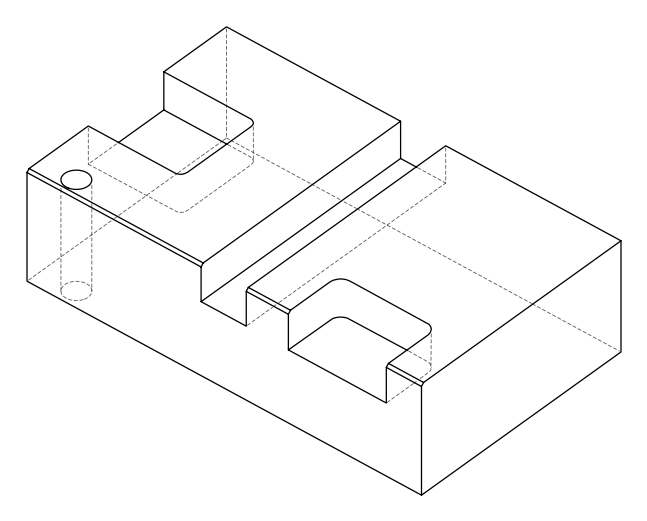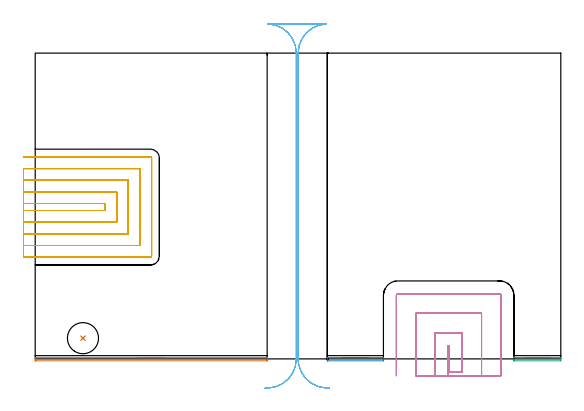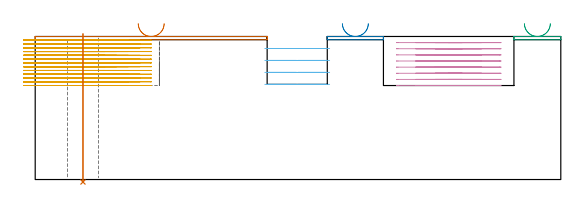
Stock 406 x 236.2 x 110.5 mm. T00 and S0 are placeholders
(PLAN: 7 operations, 4 tool changes, 56 min)
(1 AREA_MILL | FG_CHAMFER_SURFACE | UGT0205_001 | 1.59 min | 565 mm3)
(2 AREA_MILL_1 | FG_CHAMFER_SURFACE_1 | UGT0205_001 | 0.5 min | 148 mm3)
(3 AREA_MILL_2 | FG_CHAMFER_SURFACE_2 | UGT0205_001 | 0.44 min | 118 mm3)
(4 MILL_SLOT | SLOT_PARTIAL_RECTANGULAR | UGT0201_094 | Follow Part, ap 5, ae 75% | 11.44 min | 227966 mm3)
(5 MILL_SLOT_1 | SLOT_PARTIAL_RECTANGULAR_1 | NXT0201_011 | Follow Part, ap 3, ae 75% | 35.84 min | 324212 mm3)
(6 MILL_RECTANGULAR_SLOT | SLOT_RECTANGULAR | UGT0201_009 | Follow Part, ap 11.25, ae 75% | 5.77 min | 405538 mm3)
(7 INDEXABLE_INSERT_DRILL_THROUGH_HOLE_FROM_SOLID | STEP1HOLE | NXT0302_019 | 0.46 min | 49953 mm3)
(TOOL UGT0205_001 | Chamfer Mill 20 x 3 x 45 deg. | D20 FL50 Z2)
(TOOL UGT0201_094 | End mill 20 mm | D20 FL38 Z4)
(TOOL NXT0201_011 | ENDMILL 12mm [2P460-1200-NA 1630] | D12 FL38 Z6)
(TOOL UGT0201_009 | End Mill 45 mm | D45 FL63 Z6)
(TOOL NXT0302_019 | Index. Insert Drill 24mm [880-D2400L25-05] | D24 PA176 FL120 Z2)
(OP 1 AREA_MILL)
G17 G21 G94 G90
T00 M6
G54
G17 G0 G90 X79.6 Y1. S1061 M3
G43 Z120.5 H0
G94 G1 X79.638 Z119.628 F250.
X79.752 Z118.763
X79.941 Z117.912
X80.203 Z117.08
X80.537 Z116.274
X80.94 Z115.5
X81.408 Z114.764
X81.94 Z114.072
X82.529 Z113.429
X83.172 Z112.84
X83.864 Z112.308
X84.6 Z111.84
X85.374 Z111.437
X86.18 Z111.103
X87.012 Z110.841
X87.864 Z110.652
X88.728 Z110.538
X89.6 Z110.5
X179.018
X179.19 Y0.997 Z110.489
X179.198 Y0.849 Z110.341
X179.2 Y0.695 Z110.194
Y0.465 Z109.965
Y-0.25 Z109.245
Y-1.483 Z108.014
X179.197 Y-1.491 Z108.006
X178.827 Y-1.5 Z108.
X0.63
X0.373 Y-1.498 Z108.002
X0.003 Y-1.491 Z108.006
X0. Y-1.483 Z108.014
Y-0.25 Z109.245
Y0.465 Z109.965
Y0.695 Z110.194
X0.002 Y0.849 Z110.341
X0.01 Y0.997 Z110.489
X0.183 Y1. Z110.5
X89.6
X90.472 Z110.538
X91.336 Z110.652
X92.188 Z110.841
X93.02 Z111.103
X93.826 Z111.437
X94.6 Z111.84
X95.336 Z112.308
X96.028 Z112.84
X96.671 Z113.429
X97.26 Z114.072
X97.792 Z114.764
X98.26 Z115.5
X98.663 Z116.274
X98.997 Z117.08
X99.259 Z117.912
X99.448 Z118.763
X99.562 Z119.628
X99.6 Z120.5
M5
M2
(OP 2 AREA_MILL_1)
G17 G21 G94 G90
T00 M6
G54
G17 G0 G90 X237.3 Y1. S1061 M3
G43 Z120.5 H0
G94 G1 X237.338 Z119.628 F250.
X237.452 Z118.763
X237.641 Z117.912
X237.903 Z117.08
X238.237 Z116.274
X238.64 Z115.5
X239.108 Z114.764
X239.64 Z114.072
X240.229 Z113.429
X240.872 Z112.839
X241.564 Z112.308
X242.3 Z111.84
X243.074 Z111.437
X243.88 Z111.103
X244.712 Z110.841
X245.564 Z110.652
X246.428 Z110.538
X247.3 Z110.5
X268.956
X268.99 Y0.996 Z110.492
X269. Y0.926 Z110.424
X268.999 Y-1.492 Z108.006
X268.956 Y-1.5 Z108.
X226.086
X225.832 Y-1.499 Z108.001
X225.644 Y-1.495 Z108.005
X225.601 Y-1.492 Z108.006
Y0.928 Z110.426
X225.61 Y0.996 Z110.492
X225.644 Y1. Z110.5
X247.3
X248.172 Z110.538
X249.036 Z110.652
X249.888 Z110.841
X250.72 Z111.103
X251.526 Z111.437
X252.3 Z111.84
X253.036 Z112.308
X253.728 Z112.839
X254.371 Z113.429
X254.96 Z114.072
X255.492 Z114.764
X255.96 Z115.5
X256.363 Z116.274
X256.697 Z117.08
X256.959 Z117.912
X257.148 Z118.763
X257.262 Z119.628
X257.3 Z120.5
M5
M2
(OP 3 AREA_MILL_2)
G17 G21 G94 G90
T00 M6
G54
G17 G0 G90 X377.9 Y1. S1061 M3
G43 Z120.5 H0
G94 G1 X377.938 Z119.628 F250.
X378.052 Z118.763
X378.241 Z117.912
X378.503 Z117.08
X378.837 Z116.274
X379.24 Z115.5
X379.708 Z114.764
X380.24 Z114.072
X380.829 Z113.429
X381.472 Z112.839
X382.164 Z112.308
X382.9 Z111.84
X383.674 Z111.437
X384.48 Z111.103
X385.312 Z110.841
X386.163 Z110.652
X387.028 Z110.538
X387.9 Z110.5
X405.982
X405.99 Y0.995 Z110.494
X406. Y0.969 Z110.468
Y-1.493 Z108.007
X405.982 Y-1.5 Z108.
X370.259
X370.006 Y-1.499 Z108.001
X369.818 Y-1.495 Z108.005
X369.8 Y-1.493 Z108.007
X369.801 Y0.97 Z110.469
X369.81 Y0.995 Z110.494
X369.818 Y1. Z110.5
X387.9
X388.772 Z110.538
X389.636 Z110.652
X390.488 Z110.841
X391.32 Z111.103
X392.126 Z111.437
X392.9 Z111.84
X393.636 Z112.308
X394.328 Z112.839
X394.971 Z113.429
X395.56 Z114.072
X396.091 Z114.764
X396.56 Z115.5
X396.963 Z116.274
X397.297 Z117.08
X397.559 Z117.912
X397.748 Z118.763
X397.862 Z119.628
X397.9 Z120.5
M5
M2
(OP 4 MILL_SLOT)
G17 G21 G94 G90
T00 M6
G54
G17 G0 G90 X319. Y-13. S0 M3
G43 Z120.5 H0
Z105.762
G94 G1 Y-10. F250.
Y10.2 F500.
X319.8
Y-10.
X329.8
Y20.2
X309.
Y-10.
Y-13. F250.
X344.8
Y-10.
Y35.2 F500.
X294.
Y-10.
Y-13. F250.
X359.8
Y-10.
Y49. F500.
G3 X358.6 Y50.2 R1.2
G1 X280.2
G3 X279. Y49. R1.2
G1 Y-10.
Y-13. F250.
G0 X319. Z101.025
G1 Y-10.
Y10.2 F500.
X319.8
Y-10.
X329.8
Y20.2
X309.
Y-10.
Y-13. F250.
X344.8
Y-10.
Y35.2 F500.
X294.
Y-10.
Y-13. F250.
X359.8
Y-10.
Y49. F500.
G3 X358.6 Y50.2 R1.2
G1 X280.2
G3 X279. Y49. R1.2
G1 Y-10.
Y-13. F250.
G0 X319. Z96.287
G1 Y-10.
Y10.2 F500.
X319.8
Y-10.
X329.8
Y20.2
X309.
Y-10.
Y-13. F250.
X344.8
Y-10.
Y35.2 F500.
X294.
Y-10.
Y-13. F250.
X359.8
Y-10.
Y49. F500.
G3 X358.6 Y50.2 R1.2
G1 X280.2
G3 X279. Y49. R1.2
G1 Y-10.
Y-13. F250.
G0 X319. Z91.55
G1 Y-10.
Y10.2 F500.
X319.8
Y-10.
X329.8
Y20.2
X309.
Y-10.
Y-13. F250.
X344.8
Y-10.
Y35.2 F500.
X294.
Y-10.
Y-13. F250.
X359.8
Y-10.
Y49. F500.
G3 X358.6 Y50.2 R1.2
G1 X280.2
G3 X279. Y49. R1.2
G1 Y-10.
Y-13. F250.
G0 X319. Z86.812
G1 Y-10.
Y10.2 F500.
X319.8
Y-10.
X329.8
Y20.2
X309.
Y-10.
Y-13. F250.
X344.8
Y-10.
Y35.2 F500.
X294.
Y-10.
Y-13. F250.
X359.8
Y-10.
Y49. F500.
G3 X358.6 Y50.2 R1.2
G1 X280.2
G3 X279. Y49. R1.2
G1 Y-10.
Y-13. F250.
G0 X319. Z82.075
G1 Y-10.
Y10.2 F500.
X319.8
Y-10.
X329.8
Y20.2
X309.
Y-10.
Y-13. F250.
X344.8
Y-10.
Y35.2 F500.
X294.
Y-10.
Y-13. F250.
X359.8
Y-10.
Y49. F500.
G3 X358.6 Y50.2 R1.2
G1 X280.2
G3 X279. Y49. R1.2
G1 Y-10.
Y-13. F250.
G0 X319. Z77.337
G1 Y-10.
Y10.2 F500.
X319.8
Y-10.
X329.8
Y20.2
X309.
Y-10.
Y-13. F250.
X344.8
Y-10.
Y35.2 F500.
X294.
Y-10.
Y-13. F250.
X359.8
Y-10.
Y49. F500.
G3 X358.6 Y50.2 R1.2
G1 X280.2
G3 X279. Y49. R1.2
G1 Y-10.
Y-13. F250.
G0 X319. Z72.6
G1 Y-10.
Y10.2 F500.
X319.8
Y-10.
X329.8
Y20.2
X309.
Y-10.
Y-13. F250.
X344.8
Y-10.
Y35.2 F500.
X294.
Y-10.
Y-13. F250.
X359.8
Y-10.
Y49. F500.
G3 X358.6 Y50.2 R1.2
G1 X280.2
G3 X279. Y49. R1.2
G1 Y-10.
Y-13. F250.
G0 Z120.5
M5
M2
(OP 5 MILL_SLOT_1)
G17 G21 G94 G90
T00 M6
G54
G17 G0 G90 X-9. Y114.6 S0 M3
G43 Z120.5 H1
Z107.585
G94 G1 X-6. F250.
X53.9 F500.
Y120.
X-6.
X-9. F250.
Y105.6
X-6.
X62.9 F500.
Y129.
X-6.
X-9. F250.
Y96.6
X-6.
X71.9 F500.
Y138.
X-6.
X-9. F250.
Y87.6
X-6.
X80.9 F500.
Y147.
X-6.
X-9. F250.
Y78.6
X-6.
X89. F500.
G3 X89.9 Y79.5 R0.9
G1 Y155.1
G3 X89. Y156. R0.9
G1 X-6.
X-9. F250.
G0 Y114.6 Z104.669
G1 X-6.
X53.9 F500.
Y120.
X-6.
X-9. F250.
Y105.6
X-6.
X62.9 F500.
Y129.
X-6.
X-9. F250.
Y96.6
X-6.
X71.9 F500.
Y138.
X-6.
X-9. F250.
Y87.6
X-6.
X80.9 F500.
Y147.
X-6.
X-9. F250.
Y78.6
X-6.
X89. F500.
G3 X89.9 Y79.5 R0.9
G1 Y155.1
G3 X89. Y156. R0.9
G1 X-6.
X-9. F250.
G0 Y114.6 Z101.754
G1 X-6.
X53.9 F500.
Y120.
X-6.
X-9. F250.
Y105.6
X-6.
X62.9 F500.
Y129.
X-6.
X-9. F250.
Y96.6
X-6.
X71.9 F500.
Y138.
X-6.
X-9. F250.
Y87.6
X-6.
X80.9 F500.
Y147.
X-6.
X-9. F250.
Y78.6
X-6.
X89. F500.
G3 X89.9 Y79.5 R0.9
G1 Y155.1
G3 X89. Y156. R0.9
G1 X-6.
X-9. F250.
G0 Y114.6 Z98.838
G1 X-6.
X53.9 F500.
Y120.
X-6.
X-9. F250.
Y105.6
X-6.
X62.9 F500.
Y129.
X-6.
X-9. F250.
Y96.6
X-6.
X71.9 F500.
Y138.
X-6.
X-9. F250.
Y87.6
X-6.
X80.9 F500.
Y147.
X-6.
X-9. F250.
Y78.6
X-6.
X89. F500.
G3 X89.9 Y79.5 R0.9
G1 Y155.1
G3 X89. Y156. R0.9
G1 X-6.
X-9. F250.
G0 Y114.6 Z95.923
G1 X-6.
X53.9 F500.
Y120.
X-6.
X-9. F250.
Y105.6
X-6.
X62.9 F500.
Y129.
X-6.
X-9. F250.
Y96.6
X-6.
X71.9 F500.
Y138.
X-6.
X-9. F250.
Y87.6
X-6.
X80.9 F500.
Y147.
X-6.
X-9. F250.
Y78.6
X-6.
X89. F500.
G3 X89.9 Y79.5 R0.9
G1 Y155.1
G3 X89. Y156. R0.9
G1 X-6.
X-9. F250.
G0 Y114.6 Z93.008
G1 X-6.
X53.9 F500.
Y120.
X-6.
X-9. F250.
Y105.6
X-6.
X62.9 F500.
Y129.
X-6.
X-9. F250.
Y96.6
X-6.
X71.9 F500.
Y138.
X-6.
X-9. F250.
Y87.6
X-6.
X80.9 F500.
Y147.
X-6.
X-9. F250.
Y78.6
X-6.
X89. F500.
G3 X89.9 Y79.5 R0.9
G1 Y155.1
G3 X89. Y156. R0.9
G1 X-6.
X-9. F250.
G0 Y114.6 Z90.092
G1 X-6.
X53.9 F500.
Y120.
X-6.
X-9. F250.
Y105.6
X-6.
X62.9 F500.
Y129.
X-6.
X-9. F250.
Y96.6
X-6.
X71.9 F500.
Y138.
X-6.
X-9. F250.
Y87.6
X-6.
X80.9 F500.
Y147.
X-6.
X-9. F250.
Y78.6
X-6.
X89. F500.
G3 X89.9 Y79.5 R0.9
G1 Y155.1
G3 X89. Y156. R0.9
G1 X-6.
X-9. F250.
G0 Y114.6 Z87.177
G1 X-6.
X53.9 F500.
Y120.
X-6.
X-9. F250.
Y105.6
X-6.
X62.9 F500.
Y129.
X-6.
X-9. F250.
Y96.6
X-6.
X71.9 F500.
Y138.
X-6.
X-9. F250.
Y87.6
X-6.
X80.9 F500.
Y147.
X-6.
X-9. F250.
Y78.6
X-6.
X89. F500.
G3 X89.9 Y79.5 R0.9
G1 Y155.1
G3 X89. Y156. R0.9
G1 X-6.
X-9. F250.
G0 Y114.6 Z84.262
G1 X-6.
X53.9 F500.
Y120.
X-6.
X-9. F250.
Y105.6
X-6.
X62.9 F500.
Y129.
X-6.
X-9. F250.
Y96.6
X-6.
X71.9 F500.
Y138.
X-6.
X-9. F250.
Y87.6
X-6.
X80.9 F500.
Y147.
X-6.
X-9. F250.
Y78.6
X-6.
X89. F500.
G3 X89.9 Y79.5 R0.9
G1 Y155.1
G3 X89. Y156. R0.9
G1 X-6.
X-9. F250.
G0 Y114.6 Z81.346
G1 X-6.
X53.9 F500.
Y120.
X-6.
X-9. F250.
Y105.6
X-6.
X62.9 F500.
Y129.
X-6.
X-9. F250.
Y96.6
X-6.
X71.9 F500.
Y138.
X-6.
X-9. F250.
Y87.6
X-6.
X80.9 F500.
Y147.
X-6.
X-9. F250.
Y78.6
X-6.
X89. F500.
G3 X89.9 Y79.5 R0.9
G1 Y155.1
G3 X89. Y156. R0.9
G1 X-6.
X-9. F250.
G0 Y114.6 Z78.431
G1 X-6.
X53.9 F500.
Y120.
X-6.
X-9. F250.
Y105.6
X-6.
X62.9 F500.
Y129.
X-6.
X-9. F250.
Y96.6
X-6.
X71.9 F500.
Y138.
X-6.
X-9. F250.
Y87.6
X-6.
X80.9 F500.
Y147.
X-6.
X-9. F250.
Y78.6
X-6.
X89. F500.
G3 X89.9 Y79.5 R0.9
G1 Y155.1
G3 X89. Y156. R0.9
G1 X-6.
X-9. F250.
G0 Y114.6 Z75.515
G1 X-6.
X53.9 F500.
Y120.
X-6.
X-9. F250.
Y105.6
X-6.
X62.9 F500.
Y129.
X-6.
X-9. F250.
Y96.6
X-6.
X71.9 F500.
Y138.
X-6.
X-9. F250.
Y87.6
X-6.
X80.9 F500.
Y147.
X-6.
X-9. F250.
Y78.6
X-6.
X89. F500.
G3 X89.9 Y79.5 R0.9
G1 Y155.1
G3 X89. Y156. R0.9
G1 X-6.
X-9. F250.
G0 Y114.6 Z72.6
G1 X-6.
X53.9 F500.
Y120.
X-6.
X-9. F250.
Y105.6
X-6.
X62.9 F500.
Y129.
X-6.
X-9. F250.
Y96.6
X-6.
X71.9 F500.
Y138.
X-6.
X-9. F250.
Y87.6
X-6.
X80.9 F500.
Y147.
X-6.
X-9. F250.
Y78.6
X-6.
X89. F500.
G3 X89.9 Y79.5 R0.9
G1 Y155.1
G3 X89. Y156. R0.9
G1 X-6.
X-9. F250.
G0 Z120.5
M5
M2
(OP 6 MILL_RECTANGULAR_SLOT)
G17 G21 G94 G90
T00 M6
G54
G17 G0 G90 X227.435 Y-22.625 S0 M3
G43 Z120.5 H0
Z101.25
G94 G1 X224.439 Y-22.47 F250.
G2 X203.487 Y-4.157 R22.5 F500.
X203.1 Y0. R22.5 F412.
G1 Y215.819
Y236.2 F500.
G2 X224.929 Y258.69 R22.5
G1 X179.871
G2 X201.7 Y236.2 R22.5
G1 Y0.
G2 X180.362 Y-22.47 R22.5
G1 X177.366 Y-22.625 F250.
G0 X227.435 Z92.
G1 X224.439 Y-22.47
G2 X203.487 Y-4.157 R22.5 F500.
X203.1 Y0. R22.5 F412.
G1 Y215.819
Y236.2 F500.
G2 X224.929 Y258.69 R22.5
G1 X179.871
G2 X201.7 Y236.2 R22.5
G1 Y0.
G2 X180.362 Y-22.47 R22.5
G1 X177.366 Y-22.625 F250.
G0 X227.435 Z82.75
G1 X224.439 Y-22.47
G2 X203.487 Y-4.157 R22.5 F500.
X203.1 Y0. R22.5 F386.
G1 Y215.819
Y236.2 F500.
G2 X224.929 Y258.69 R22.5
G1 X179.871
G2 X201.7 Y236.2 R22.5
G1 Y0.
G2 X180.362 Y-22.47 R22.5
G1 X177.366 Y-22.625 F250.
G0 X227.435 Z73.5
G1 X224.439 Y-22.47
G2 X203.487 Y-4.157 R22.5 F500.
X203.1 Y0. R22.5 F412.
G1 Y215.819
Y236.2 F500.
G2 X224.929 Y258.69 R22.5
G1 X179.871
G2 X201.7 Y236.2 R22.5
G1 Y0.
G2 X180.362 Y-22.47 R22.5
G1 X177.366 Y-22.625 F250.
G0 Z120.5
M5
M2
(OP 7 INDEXABLE_INSERT_DRILL_THROUGH_HOLE_FROM_SOLID)
G17 G21 G94 G90
T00 M6
G54
G17 G0 G90 X36.9 Y16. S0 M3
G43 Z120.5 H1
G94 G81 G98 Z-1.919 F250. R112.5
G80
M5
M2
